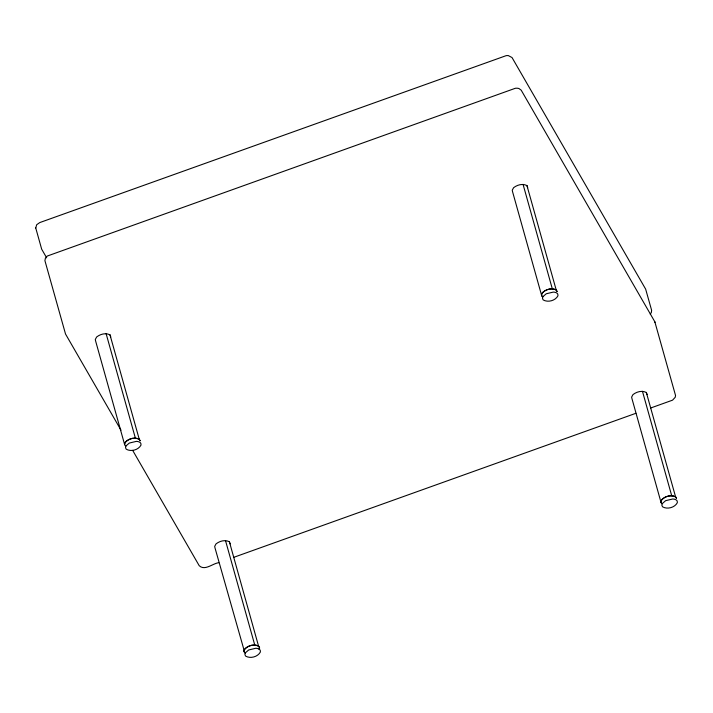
<?xml version="1.0" encoding="UTF-8"?>
<svg xmlns="http://www.w3.org/2000/svg" width="713" height="713" viewBox="0 0 713 713"><rect width="100%" height="100%" fill="white"/><g stroke="black" fill="none" stroke-linecap="round" stroke-linejoin="round"><path stroke-width="1.07" d="M259.256 649.231L259.523 647.529L258.569 646.147L229.381 541.728C224.952 539.527 219.764 540.998 216.03 543.885L214.684 546.399L214.996 547.896L244.88 653.028M35.748 227.991L36.693 224.72L39.794 222.563L506.221 55.632L508.217 55.552L512.023 57.539L645.648 289.121L651.62 310.298L651.361 312.454L650.256 314.139M243.998 651.397L244.345 649.757C247.456 645.47 253.846 643.875 258.623 646.112L259.532 647.734A8.003 4.189 -15.7 0 1 259.202 649.365M542.433 296.84L541.559 295.209L541.907 293.569C545.017 289.282 551.407 287.687 556.185 289.924L557.094 291.546M661.824 503.743L660.942 502.112L661.299 500.473C664.409 496.186 670.799 494.59 675.576 496.827L676.468 498.244M218.757 562.7C212.75 563.377 204.881 571.158 199.221 565.712L132.654 450.349M233.427 557.45L635.88 413.299M650.55 408.05L672.555 400.162L675.211 397.293L675.55 395.519L654.819 321.75L521.194 90.177L518.85 88.474L517.112 88.189L515.392 88.26L47.201 256.074L45.391 258.222L44.91 260.637L65.525 334.032L121.005 430.162M140.14 440.83L139.231 439.208C134.454 436.971 128.064 438.566 124.962 442.853L124.606 444.493L95.613 340.992L95.292 339.495L96.638 336.982C100.373 334.094 105.569 332.623 109.989 334.825L110.765 336.991M527.718 187.706L526.943 185.54C522.513 183.339 517.326 184.81 513.592 187.697L512.246 190.211L512.558 191.708L541.559 295.209M647.101 394.61L646.326 392.444C641.905 390.243 636.709 391.713 632.975 394.601L631.629 397.114L631.95 398.612L660.942 502.112M676.477 498.449L675.576 496.827C671.316 494.572 665.835 496.114 662.332 499.118A7.986 4.189 -15.7 0 0 661.343 503.128M258.569 646.147C254.363 643.803 248.864 645.425 245.379 648.402A7.986 4.189 -15.7 0 0 244.399 652.413M557.085 291.341L556.131 289.959C551.924 287.624 546.425 289.246 542.941 292.214A7.986 4.189 -15.7 0 0 541.951 296.234M140.131 440.625L139.178 439.244C134.98 436.9 129.472 438.531 125.987 441.499A7.986 4.189 -15.7 0 0 125.007 445.509M46.666 257.839L41.675 249.185L35.65 227.652M229.381 541.728L230.156 543.894M646.326 392.444L675.576 496.827M642.449 391.277L671.691 495.669M526.943 185.54L556.185 289.924M523.057 184.373L552.299 288.765M225.495 540.561L254.737 644.944M109.989 334.825L139.231 439.208M106.112 333.657L135.354 438.04M654.819 321.75L654.989 322.374M125.916 445.999L125.533 447.719L126.237 449.199C130.996 451.997 138.402 450.001 141.014 445.072L140.853 443.433A7.986 4.189 -15.7 0 0 136.37 441.374L129.294 443.058L125.916 445.999M245.308 652.903L244.924 654.623L245.62 656.103C250.388 658.901 257.794 656.905 260.405 651.976L260.245 650.336A7.986 4.189 -15.7 0 0 255.762 648.277L248.685 649.962L245.308 652.903M542.86 296.715L542.486 298.435L543.181 299.915C547.94 302.722 555.356 300.726 557.958 295.788L557.798 294.148A7.986 4.189 -15.7 0 0 553.315 292.089L546.238 293.774L542.86 296.715M662.252 503.619L661.878 505.339L662.573 506.818C667.332 509.626 674.739 507.62 677.35 502.692L677.19 501.052A7.986 4.189 -15.7 0 0 672.707 498.993L665.63 500.678L662.252 503.619"/></g></svg>
